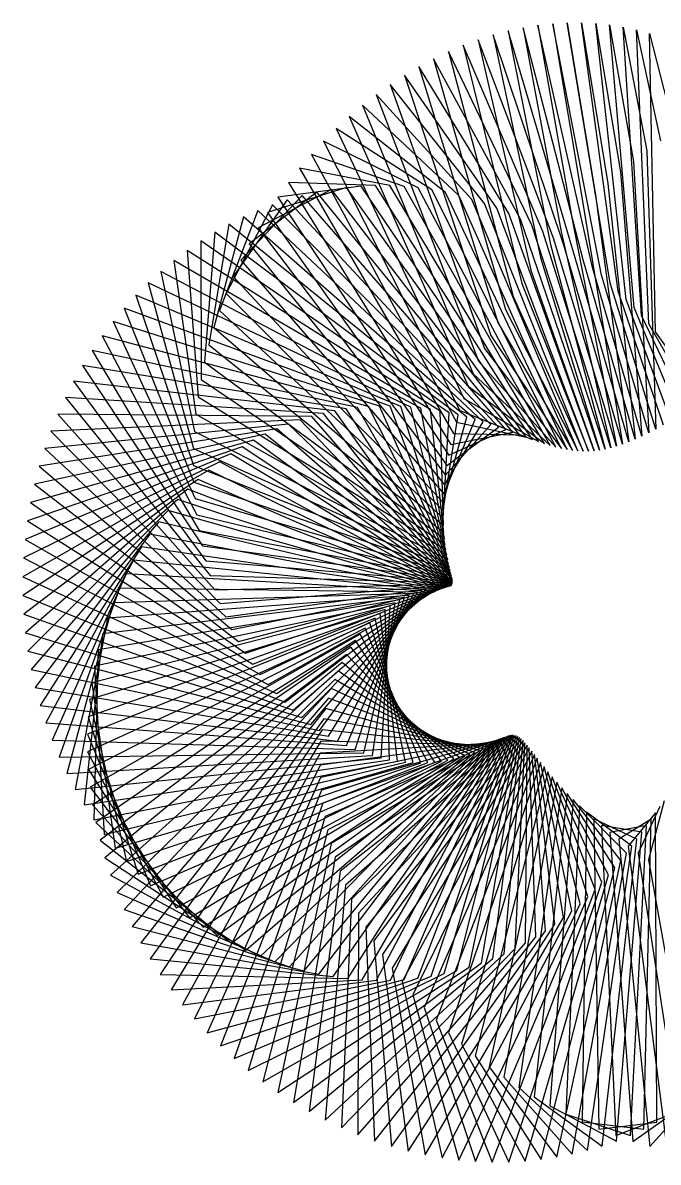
# Model space of a CAD drawing. Header units: metres. Extents: x -103 to 101, y -92 to 94.
# Drawn here: x -103.3 to 0.3, y -91.7 to 94.1 of the extents above; entities that cross this region are included whole.
import ezdxf

# ---------------------------------------------------------------- set-up
doc = ezdxf.new("R2010")
doc.units = ezdxf.units.M

msp = doc.modelspace()

# ---------------------------------------------------------------- linework, layer by layer
for p, q in [((-11.92, 55.48, -289.69), (-21.72, 93.32, -257.56)), ((-21.72, 93.32, -257.56), (-15.54, 60.03, -219.92)), ((-10.41, 54.23, -289.51), (-19.3, 93.72, -259.14)), ((-19.3, 93.72, -259.14), (-13.75, 62.06, -220.02)), ((-8.96, 52.96, -289.28), (-16.9, 93.98, -260.74)), ((-16.9, 93.98, -260.74), (-11.88, 64.06, -220.22)), ((-7.56, 51.66, -288.99), (-14.53, 94.12, -262.36)), ((-14.53, 94.12, -262.36), (-9.94, 66, -220.51)), ((-6.21, 50.35, -288.65), (-12.19, 94.13, -264)), ((-12.19, 94.13, -264), (-7.94, 67.9, -220.9)), ((-4.91, 49.03, -288.25), (-9.88, 94.02, -265.64)), ((-9.88, 94.02, -265.64), (-5.87, 69.75, -221.39)), ((-3.65, 47.7, -287.8), (-7.62, 93.78, -267.29)), ((-7.62, 93.78, -267.29), (-3.74, 71.53, -221.98)), ((-2.44, 46.37, -287.3), (-5.4, 93.43, -268.93)), ((-5.4, 93.43, -268.93), (-1.56, 73.25, -222.66)), ((-1.26, 45.05, -286.74), (-3.23, 92.96, -270.58)), ((-3.23, 92.96, -270.58), (0.68, 74.89, -223.44)), ((-16.78, 59.01, -289.91), (-29.04, 91.37, -252.98)), ((-29.04, 91.37, -252.98), (-20.45, 53.77, -220.19)), ((-15.11, 57.88, -289.89), (-26.6, 92.15, -254.48)), ((-26.6, 92.15, -254.48), (-18.9, 55.88, -220.01)), ((-13.49, 56.7, -289.81), (-24.16, 92.8, -256)), ((-24.16, 92.8, -256), (-17.26, 57.97, -219.92)), ((-0.13, 43.73, -286.13), (-1.12, 92.37, -272.21)), ((-1.12, 92.37, -272.21), (2.95, 76.46, -224.32)), ((-20.31, 61.14, -289.8), (-33.91, 89.43, -250.09)), ((-33.91, 89.43, -250.09), (-23.32, 49.51, -220.82)), ((-18.52, 60.1, -289.88), (-31.48, 90.46, -251.52)), ((-31.48, 90.46, -251.52), (-21.93, 51.64, -220.46)), ((-22.16, 62.12, -289.67), (-36.32, 88.27, -248.72)), ((-36.32, 88.27, -248.72), (-24.62, 47.38, -221.27)), ((-26.02, 63.88, -289.28), (-41.07, 85.59, -246.11)), ((-41.07, 85.59, -246.11), (-26.98, 43.13, -222.42)), ((-24.06, 63.04, -289.5), (-38.71, 86.99, -247.39)), ((-38.71, 86.99, -247.39), (-25.84, 45.25, -221.8)), ((-28.04, 64.65, -289.02), (-43.39, 84.07, -244.88)), ((-43.39, 84.07, -244.88), (-28.03, 41.02, -223.12)), ((-30.1, 65.34, -288.73), (-45.67, 82.43, -243.7)), ((-45.67, 82.43, -243.7), (-28.99, 38.94, -223.89)), ((-32.22, 65.96, -288.39), (-47.91, 80.69, -242.58)), ((-47.91, 80.69, -242.58), (-29.87, 36.88, -224.74)), ((-34.38, 66.47, -288.02), (-50.09, 78.83, -241.52)), ((-50.09, 78.83, -241.52), (-30.67, 34.85, -225.66)), ((-36.58, 66.9, -287.62), (-52.21, 76.87, -240.52)), ((-52.21, 76.87, -240.52), (-31.39, 32.86, -226.66)), ((-38.83, 67.23, -287.19), (-54.26, 74.81, -239.57)), ((-54.26, 74.81, -239.57), (-32.03, 30.91, -227.71)), ((-41.11, 67.46, -286.72), (-56.24, 72.66, -238.7)), ((-56.24, 72.66, -238.7), (-32.59, 29.01, -228.83)), ((-1.56, 73.25, -222.66), (-0.07, 27.86, -244.99)), ((-3.74, 71.53, -221.98), (-1.24, 27.28, -246.39)), ((-43.43, 67.58, -286.24), (-58.15, 70.42, -237.89)), ((-58.15, 70.42, -237.89), (-33.08, 27.16, -230.01)), ((-5.87, 69.75, -221.39), (-2.37, 26.74, -247.82)), ((-52.93, 66.97, -284.1), (-64.92, 60.68, -235.32)), ((-50.53, 67.29, -284.66), (-63.36, 63.22, -235.86)), ((-48.14, 67.5, -285.2), (-61.71, 65.7, -236.47)), ((-45.77, 67.6, -285.73), (-59.97, 68.1, -237.14)), ((-59.97, 68.1, -237.14), (-33.5, 25.37, -231.25)), ((-22.31, 26.96, -279.44), (-52.93, 66.97, -284.1)), ((-21.24, 26.57, -278.07), (-50.53, 67.29, -284.66)), ((-20.21, 26.19, -276.67), (-48.14, 67.5, -285.2)), ((-19.21, 25.83, -275.25), (-45.77, 67.6, -285.73)), ((-18.24, 25.51, -273.8), (-43.43, 67.58, -286.24)), ((-17.3, 25.21, -272.33), (-41.11, 67.46, -286.72)), ((-16.37, 24.95, -270.84), (-38.83, 67.23, -287.19)), ((-15.46, 24.72, -269.33), (-36.58, 66.9, -287.62)), ((-7.94, 67.9, -220.9), (-3.45, 26.25, -249.28)), ((-60.16, 65.27, -282.36), (-68.99, 52.73, -234.11)), ((-57.75, 65.96, -282.94), (-67.74, 55.43, -234.44)), ((-55.34, 66.52, -283.52), (-66.38, 58.08, -234.84)), ((-61.71, 65.7, -236.47), (-33.85, 23.63, -232.55)), ((-25.73, 28.21, -283.38), (-60.16, 65.27, -282.36)), ((-24.55, 27.79, -282.09), (-57.75, 65.96, -282.94)), ((-23.41, 27.37, -280.78), (-55.34, 66.52, -283.52)), ((-14.57, 24.54, -267.81), (-34.38, 66.47, -288.02)), ((-13.69, 24.4, -266.27), (-32.22, 65.96, -288.39)), ((-12.81, 24.31, -264.72), (-30.1, 65.34, -288.73)), ((-9.94, 66, -220.51), (-4.5, 25.82, -250.77)), ((-64.96, 63.53, -281.17), (-71.18, 47.22, -233.65)), ((-62.56, 64.46, -281.76), (-70.14, 49.99, -233.84)), ((-28.23, 29.04, -285.85), (-64.96, 63.53, -281.17)), ((-63.36, 63.22, -235.86), (-34.14, 21.95, -233.89)), ((-26.96, 28.63, -284.63), (-62.56, 64.46, -281.76)), ((-11.94, 24.27, -263.17), (-28.04, 64.65, -289.02)), ((-11.06, 24.27, -261.6), (-26.02, 63.88, -289.28)), ((-11.88, 64.06, -220.22), (-5.51, 25.43, -252.28)), ((-67.32, 62.47, -280.58), (-72.11, 44.42, -233.52)), ((-29.54, 29.44, -287.04), (-67.32, 62.47, -280.58)), ((-10.17, 24.33, -260.03), (-24.06, 63.04, -289.5)), ((-9.28, 24.44, -258.46), (-22.16, 62.12, -289.67)), ((-13.75, 62.06, -220.02), (-6.49, 25.11, -253.8)), ((-71.98, 59.99, -279.41), (-73.63, 38.77, -233.47)), ((-69.67, 61.29, -279.99), (-72.92, 41.6, -233.46)), ((-32.31, 30.19, -289.32), (-71.98, 59.99, -279.41)), ((-30.9, 29.83, -288.19), (-69.67, 61.29, -279.99)), ((-64.92, 60.68, -235.32), (-34.36, 20.34, -235.28)), ((-8.37, 24.61, -256.91), (-20.31, 61.14, -289.8)), ((-7.44, 24.83, -255.35), (-18.52, 60.1, -289.88)), ((-15.54, 60.03, -219.92), (-7.44, 24.83, -255.35)), ((-33.76, 30.52, -290.41), (-74.25, 58.57, -278.83)), ((-74.25, 58.57, -278.83), (-74.21, 35.94, -233.54)), ((-66.38, 58.08, -234.84), (-34.53, 18.79, -236.72)), ((-17.26, 57.97, -219.92), (-8.37, 24.61, -256.91)), ((-6.49, 25.11, -253.8), (-16.78, 59.01, -289.91)), ((-5.51, 25.43, -252.28), (-15.11, 57.88, -289.89)), ((-35.26, 30.82, -291.47), (-76.48, 57.02, -278.26)), ((-76.48, 57.02, -278.26), (-74.69, 33.11, -233.67)), ((-18.9, 55.88, -220.01), (-9.28, 24.44, -258.46)), ((-4.5, 25.82, -250.77), (-13.49, 56.7, -289.81)), ((-36.8, 31.08, -292.5), (-78.65, 55.36, -277.71)), ((-78.65, 55.36, -277.71), (-75.05, 30.29, -233.87)), ((-67.74, 55.43, -234.44), (-34.66, 17.31, -238.19)), ((-3.45, 26.25, -249.28), (-11.92, 55.48, -289.69)), ((-2.37, 26.74, -247.82), (-10.41, 54.23, -289.51)), ((-38.39, 31.3, -293.5), (-80.77, 53.59, -277.17)), ((-80.77, 53.59, -277.17), (-75.3, 27.48, -234.14)), ((-68.99, 52.73, -234.11), (-34.73, 15.91, -239.71)), ((-20.45, 53.77, -220.19), (-10.17, 24.33, -260.03)), ((-1.24, 27.28, -246.39), (-8.96, 52.96, -289.28)), ((-40.02, 31.46, -294.46), (-82.83, 51.7, -276.64)), ((-82.83, 51.7, -276.64), (-75.44, 24.69, -234.46)), ((-21.93, 51.64, -220.46), (-11.06, 24.27, -261.6)), ((-0.07, 27.86, -244.99), (-7.56, 51.66, -288.99)), ((1.15, 28.49, -243.63), (-6.21, 50.35, -288.65)), ((-41.68, 31.57, -295.4), (-84.82, 49.71, -276.13)), ((-84.82, 49.71, -276.13), (-75.46, 21.94, -234.84)), ((-70.14, 49.99, -233.84), (-34.76, 14.58, -241.26)), ((-23.32, 49.51, -220.82), (-11.94, 24.27, -263.17)), ((2.42, 29.16, -242.31), (-4.91, 49.03, -288.25)), ((-43.39, 31.63, -296.31), (-86.73, 47.61, -275.63)), ((-86.73, 47.61, -275.63), (-75.38, 19.22, -235.28)), ((-71.18, 47.22, -233.65), (-34.75, 13.32, -242.85)), ((-24.62, 47.38, -221.27), (-12.81, 24.31, -264.72)), ((3.75, 29.88, -241.04), (-3.65, 47.7, -287.8)), ((-45.14, 31.61, -297.18), (-88.56, 45.4, -275.16)), ((-88.56, 45.4, -275.16), (-75.19, 16.54, -235.77)), ((-25.84, 45.25, -221.8), (-13.69, 24.4, -266.27)), ((5.13, 30.63, -239.83), (-2.44, 46.37, -287.3)), ((6.56, 31.41, -238.66), (-1.26, 45.05, -286.74)), ((-46.91, 31.53, -298.03), (-90.31, 43.1, -274.71)), ((-90.31, 43.1, -274.71), (-74.89, 13.91, -236.32)), ((-72.11, 44.42, -233.52), (-34.71, 12.14, -244.46)), ((-26.98, 43.13, -222.42), (-14.57, 24.54, -267.81)), ((8.06, 32.23, -237.55), (-0.13, 43.73, -286.13)), ((-72.92, 41.6, -233.46), (-34.63, 11.03, -246.11)), ((-28.03, 41.02, -223.12), (-15.46, 24.72, -269.33)), ((-48.72, 31.38, -298.86), (-91.96, 40.71, -274.27)), ((-91.96, 40.71, -274.27), (-74.5, 11.33, -236.93)), ((-50.55, 31.15, -299.65), (-93.52, 38.23, -273.87)), ((-93.52, 38.23, -273.87), (-74, 8.81, -237.58)), ((-73.63, 38.77, -233.47), (-34.54, 10, -247.77)), ((-28.99, 38.94, -223.89), (-16.37, 24.95, -270.84)), ((-52.41, 30.83, -300.42), (-94.98, 35.66, -273.48)), ((-94.98, 35.66, -273.48), (-73.41, 6.36, -238.28)), ((-74.21, 35.94, -233.54), (-34.43, 9.04, -249.46)), ((-29.87, 36.88, -224.74), (-17.3, 25.21, -272.33)), ((-30.67, 34.85, -225.66), (-18.24, 25.51, -273.8)), ((-54.28, 30.43, -301.17), (-96.33, 33.02, -273.12)), ((-96.33, 33.02, -273.12), (-72.73, 3.97, -239.03)), ((-74.69, 33.11, -233.67), (-34.3, 8.16, -251.17)), ((-34.01, 6.61, -254.64), (-45.14, 31.61, -297.18)), ((-34.16, 7.35, -252.9), (-43.39, 31.63, -296.31)), ((-31.39, 32.86, -226.66), (-19.21, 25.83, -275.25)), ((-56.17, 29.94, -301.89), (-97.57, 30.31, -272.78)), ((-97.57, 30.31, -272.78), (-71.96, 1.66, -239.82)), ((-75.05, 30.29, -233.87), (-34.16, 7.35, -252.9)), ((-33.31, 3.58, -265.26), (-56.17, 29.94, -301.89)), ((-33.39, 3.93, -263.48), (-54.28, 30.43, -301.17)), ((-33.49, 4.34, -261.7), (-52.41, 30.83, -300.42)), ((-33.6, 4.82, -259.92), (-50.55, 31.15, -299.65)), ((-33.73, 5.35, -258.15), (-48.72, 31.38, -298.86)), ((-33.87, 5.95, -256.39), (-46.91, 31.53, -298.03)), ((-34.3, 8.16, -251.17), (-41.68, 31.57, -295.4)), ((-34.43, 9.04, -249.46), (-40.02, 31.46, -294.46)), ((-34.54, 10, -247.77), (-38.39, 31.3, -293.5)), ((-34.63, 11.03, -246.11), (-36.8, 31.08, -292.5)), ((-34.71, 12.14, -244.46), (-35.26, 30.82, -291.47)), ((-34.76, 14.58, -241.26), (-32.31, 30.19, -289.32)), ((-34.75, 13.32, -242.85), (-33.76, 30.52, -290.41)), ((-34.73, 15.91, -239.71), (-30.9, 29.83, -288.19)), ((-32.03, 30.91, -227.71), (-20.21, 26.19, -276.67)), ((-61.87, 27.91, -303.93), (-100.59, 21.82, -271.92)), ((-59.96, 28.68, -303.27), (-99.7, 24.7, -272.18)), ((-58.06, 29.36, -302.59), (-98.69, 27.54, -272.47)), ((-33.23, 2.8, -270.62), (-61.87, 27.91, -303.93)), ((-33.23, 3.02, -268.84), (-59.96, 28.68, -303.27)), ((-33.25, 3.27, -267.05), (-58.06, 29.36, -302.59)), ((-34.66, 17.31, -238.19), (-29.54, 29.44, -287.04)), ((-34.53, 18.79, -236.72), (-28.23, 29.04, -285.85)), ((-34.36, 20.34, -235.28), (-26.96, 28.63, -284.63)), ((-34.14, 21.95, -233.89), (-25.73, 28.21, -283.38)), ((-32.59, 29.01, -228.83), (-21.24, 26.57, -278.07)), ((-65.64, 26.07, -305.18), (-102, 15.91, -271.47)), ((-63.76, 27.04, -304.56), (-101.36, 18.88, -271.68)), ((-98.69, 27.54, -272.47), (-71.11, -0.58, -240.66)), ((-75.3, 27.48, -234.14), (-34.01, 6.61, -254.64)), ((-33.35, 2.49, -274.19), (-65.64, 26.07, -305.18)), ((-33.27, 2.63, -272.41), (-63.76, 27.04, -304.56)), ((-33.85, 23.63, -232.55), (-24.55, 27.79, -282.09)), ((-33.5, 25.37, -231.25), (-23.41, 27.37, -280.78)), ((-33.08, 27.16, -230.01), (-22.31, 26.96, -279.44)), ((-67.5, 24.99, -305.78), (-102.51, 12.91, -271.28)), ((-99.7, 24.7, -272.18), (-70.19, -2.73, -241.54)), ((-75.44, 24.69, -234.46), (-33.87, 5.95, -256.39)), ((-33.47, 2.38, -275.96), (-67.5, 24.99, -305.78)), ((-71.16, 22.54, -306.93), (-103.14, 6.85, -270.97)), ((-69.34, 23.82, -306.37), (-102.89, 9.89, -271.11)), ((-33.82, 2.24, -279.49), (-71.16, 22.54, -306.93)), ((-33.62, 2.3, -277.73), (-69.34, 23.82, -306.37)), ((-72.93, 21.16, -307.48), (-103.26, 3.8, -270.86)), ((-100.59, 21.82, -271.92), (-69.19, -4.8, -242.46)), ((-75.46, 21.94, -234.84), (-33.73, 5.35, -258.15)), ((-34.06, 2.18, -281.25), (-72.93, 21.16, -307.48)), ((-74.67, 19.67, -308.02), (-103.25, 0.75, -270.77)), ((-101.36, 18.88, -271.68), (-68.12, -6.78, -243.41)), ((-75.38, 19.22, -235.28), (-33.6, 4.82, -259.92)), ((-34.35, 2.14, -283), (-74.67, 19.67, -308.02)), ((-76.36, 18.08, -308.53), (-103.11, -2.3, -270.69)), ((-34.68, 2.11, -284.74), (-76.36, 18.08, -308.53)), ((-78.01, 16.39, -309.04), (-102.83, -5.33, -270.64)), ((-102, 15.91, -271.47), (-66.98, -8.67, -244.41)), ((-35.05, 2.07, -286.48), (-78.01, 16.39, -309.04)), ((-75.19, 16.54, -235.77), (-33.49, 4.34, -261.7)), ((-79.59, 14.6, -309.53), (-102.43, -8.35, -270.62)), ((-35.47, 2.02, -288.2), (-79.59, 14.6, -309.53)), ((-74.89, 13.91, -236.32), (-33.39, 3.93, -263.48)), ((-102.51, 12.91, -271.28), (-65.79, -10.46, -245.43)), ((-81.1, 12.72, -310), (-101.89, -11.33, -270.61)), ((-35.93, 1.96, -289.91), (-81.1, 12.72, -310)), ((-74.5, 11.33, -236.93), (-33.31, 3.58, -265.26)), ((-102.89, 9.89, -271.11), (-64.56, -12.16, -246.49)), ((-82.55, 10.74, -310.47), (-101.23, -14.29, -270.62)), ((-36.44, 1.88, -291.62), (-82.55, 10.74, -310.47)), ((-83.92, 8.67, -310.91), (-100.44, -17.2, -270.65)), ((-36.99, 1.78, -293.31), (-83.92, 8.67, -310.91)), ((-74, 8.81, -237.58), (-33.25, 3.27, -267.05)), ((-103.14, 6.85, -270.97), (-63.27, -13.77, -247.58)), ((-85.21, 6.5, -311.35), (-99.53, -20.06, -270.7)), ((-37.58, 1.65, -295), (-85.21, 6.5, -311.35)), ((-73.41, 6.36, -238.28), (-33.23, 3.02, -268.84)), ((-103.26, 3.8, -270.86), (-61.94, -15.27, -248.71)), ((-86.41, 4.26, -311.77), (-98.5, -22.87, -270.76)), ((-38.2, 1.49, -296.68), (-86.41, 4.26, -311.77)), ((-72.73, 3.97, -239.03), (-33.23, 2.8, -270.62)), ((-87.53, 1.93, -312.18), (-97.35, -25.61, -270.84)), ((-38.86, 1.29, -298.34), (-87.53, 1.93, -312.18)), ((-71.96, 1.66, -239.82), (-33.27, 2.63, -272.41)), ((-71.11, -0.58, -240.66), (-33.35, 2.49, -274.19)), ((-70.19, -2.73, -241.54), (-33.47, 2.38, -275.96)), ((-69.19, -4.8, -242.46), (-33.62, 2.3, -277.73)), ((-68.12, -6.78, -243.41), (-33.82, 2.24, -279.49)), ((-66.98, -8.67, -244.41), (-34.06, 2.18, -281.25)), ((-65.79, -10.46, -245.43), (-34.35, 2.14, -283)), ((-64.56, -12.16, -246.49), (-34.68, 2.11, -284.74)), ((-63.27, -13.77, -247.58), (-35.05, 2.07, -286.48)), ((-61.94, -15.27, -248.71), (-35.47, 2.02, -288.2)), ((-60.57, -16.67, -249.85), (-35.93, 1.96, -289.91)), ((-59.18, -17.98, -251.03), (-36.44, 1.88, -291.62)), ((-103.25, 0.75, -270.77), (-60.57, -16.67, -249.85)), ((-41.81, 0.01, -304.9), (-90.97, -8.11, -313.65)), ((-41.03, 0.41, -303.27), (-90.27, -5.5, -313.31)), ((-40.28, 0.75, -301.64), (-89.46, -2.95, -312.94)), ((-39.56, 1.04, -300), (-88.54, -0.48, -312.57)), ((-57.77, -19.18, -252.23), (-36.99, 1.78, -293.31)), ((-56.33, -20.29, -253.46), (-37.58, 1.65, -295)), ((-54.89, -21.3, -254.71), (-38.2, 1.49, -296.68)), ((-53.43, -22.21, -255.98), (-38.86, 1.29, -298.34)), ((-51.98, -23.03, -257.27), (-39.56, 1.04, -300)), ((-50.53, -23.75, -258.59), (-40.28, 0.75, -301.64)), ((-49.09, -24.38, -259.92), (-41.03, 0.41, -303.27)), ((-47.66, -24.92, -261.27), (-41.81, 0.01, -304.9)), ((-88.54, -0.48, -312.57), (-96.09, -28.29, -270.94)), ((-44.22, -1.56, -309.68), (-92.39, -16.25, -314.59)), ((-43.4, -0.97, -308.1), (-92.03, -13.49, -314.29)), ((-42.6, -0.45, -306.5), (-91.56, -10.77, -313.98)), ((-46.25, -25.38, -262.64), (-42.6, -0.45, -306.5)), ((-44.87, -25.76, -264.03), (-43.4, -0.97, -308.1)), ((-43.51, -26.06, -265.43), (-44.22, -1.56, -309.68)), ((-103.11, -2.3, -270.69), (-59.18, -17.98, -251.03)), ((-89.46, -2.95, -312.94), (-94.72, -30.89, -271.05)), ((-45.86, -2.94, -312.81), (-92.73, -21.89, -315.12)), ((-45.04, -2.21, -311.25), (-92.62, -19.06, -314.86)), ((-40.88, -26.43, -268.29), (-45.86, -2.94, -312.81)), ((-42.18, -26.28, -266.85), (-45.04, -2.21, -311.25)), ((-102.83, -5.33, -270.64), (-57.77, -19.18, -252.23)), ((-90.27, -5.5, -313.31), (-93.24, -33.42, -271.18)), ((-46.68, -3.74, -314.36), (-92.71, -24.75, -315.36)), ((-47.49, -4.62, -315.88), (-92.56, -27.62, -315.58)), ((-38.41, -26.55, -271.21), (-47.49, -4.62, -315.88)), ((-39.63, -26.52, -269.74), (-46.68, -3.74, -314.36)), ((-48.28, -5.57, -317.4), (-92.28, -30.52, -315.77)), ((-49.05, -6.61, -318.9), (-91.88, -33.41, -315.94)), ((-36.12, -26.43, -274.19), (-49.05, -6.61, -318.9)), ((-37.24, -26.52, -272.69), (-48.28, -5.57, -317.4)), ((-102.43, -8.35, -270.62), (-56.33, -20.29, -253.46)), ((-90.97, -8.11, -313.65), (-91.67, -35.86, -271.31)), ((-49.8, -7.72, -320.38), (-91.34, -36.3, -316.09)), ((-50.52, -8.91, -321.84), (-90.68, -39.19, -316.21)), ((-34.01, -26.14, -277.23), (-50.52, -8.91, -321.84)), ((-35.04, -26.31, -275.71), (-49.8, -7.72, -320.38)), ((-91.56, -10.77, -313.98), (-89.99, -38.22, -271.46)), ((-51.2, -10.18, -323.28), (-89.88, -42.06, -316.31)), ((-33.03, -25.93, -278.78), (-51.2, -10.18, -323.28)), ((-101.89, -11.33, -270.61), (-54.89, -21.3, -254.71)), ((-51.84, -11.53, -324.71), (-88.96, -44.9, -316.38)), ((-52.43, -12.95, -326.11), (-87.91, -47.71, -316.42)), ((-31.23, -25.44, -281.91), (-52.43, -12.95, -326.11)), ((-32.1, -25.7, -280.34), (-51.84, -11.53, -324.71)), ((-101.23, -14.29, -270.62), (-53.43, -22.21, -255.98)), ((-92.03, -13.49, -314.29), (-88.23, -40.47, -271.62)), ((-52.96, -14.46, -327.49), (-86.74, -50.49, -316.43)), ((-30.4, -25.16, -283.5), (-52.96, -14.46, -327.49)), ((-92.39, -16.25, -314.59), (-86.38, -42.63, -271.79)), ((-53.44, -16.03, -328.85), (-85.44, -53.23, -316.42)), ((-29.63, -24.87, -285.1), (-53.44, -16.03, -328.85)), ((-100.44, -17.2, -270.65), (-51.98, -23.03, -257.27)), ((-53.86, -17.69, -330.18), (-84.03, -55.91, -316.37)), ((-28.91, -24.56, -286.71), (-53.86, -17.69, -330.18)), ((-99.53, -20.06, -270.7), (-50.53, -23.75, -258.59)), ((-92.62, -19.06, -314.86), (-84.46, -44.69, -271.98)), ((-54.21, -19.4, -331.48), (-82.49, -58.53, -316.3)), ((-28.23, -24.26, -288.34), (-54.21, -19.4, -331.48)), ((-92.73, -21.89, -315.12), (-82.46, -46.64, -272.17)), ((-54.48, -21.19, -332.76), (-80.85, -61.09, -316.19)), ((-27.61, -23.95, -289.99), (-54.48, -21.19, -332.76)), ((-24.38, -22.29, -301.86), (-54.01, -35.31, -340.75)), ((-24.05, -22.17, -303.6), (-53.55, -37.5, -341.73)), ((-23.74, -22.1, -305.35), (-53, -39.72, -342.67)), ((-23.44, -22.06, -307.1), (-52.33, -41.96, -343.56)), ((-23.16, -22.08, -308.87), (-51.56, -44.22, -344.4)), ((-22.88, -22.14, -310.64), (-50.67, -46.5, -345.19)), ((-22.6, -22.26, -312.41), (-49.68, -48.78, -345.92)), ((-43.35, -62, -276.89), (-24.38, -22.29, -301.86)), ((-41.09, -61.88, -277.28), (-24.05, -22.17, -303.6)), ((-38.87, -61.65, -277.68), (-23.74, -22.1, -305.35)), ((-36.71, -61.34, -278.11), (-23.44, -22.06, -307.1)), ((-34.58, -60.93, -278.55), (-23.16, -22.08, -308.87)), ((-32.51, -60.43, -279.01), (-22.88, -22.14, -310.64)), ((-30.5, -59.86, -279.5), (-22.6, -22.26, -312.41)), ((-98.5, -22.87, -270.76), (-49.09, -24.38, -259.92)), ((-54.68, -23.04, -334), (-79.09, -63.58, -316.05)), ((-59.82, -59.8, -274.58), (-27.61, -23.95, -289.99)), ((-57.43, -60.46, -274.88), (-27.03, -23.66, -291.65)), ((-55.04, -61, -275.18), (-26.49, -23.37, -293.32)), ((-26, -23.1, -295), (-54.82, -26.93, -336.4)), ((-26.49, -23.37, -293.32), (-54.79, -24.96, -335.22)), ((-25.55, -22.86, -296.7), (-54.76, -28.96, -337.55)), ((-27.03, -23.66, -291.65), (-54.68, -23.04, -334)), ((-25.13, -22.64, -298.41), (-54.61, -31.03, -338.65)), ((-24.74, -22.45, -300.13), (-54.36, -33.15, -339.72)), ((-52.66, -61.42, -275.5), (-26, -23.1, -295)), ((-50.3, -61.73, -275.83), (-25.55, -22.86, -296.7)), ((-22.33, -22.43, -314.19), (-48.58, -51.05, -346.6)), ((-47.95, -61.93, -276.17), (-25.13, -22.64, -298.41)), ((-22.04, -22.65, -315.96), (-47.37, -53.33, -347.22)), ((-21.74, -22.93, -317.74), (-46.05, -55.59, -347.78)), ((-45.64, -62.02, -276.52), (-24.74, -22.45, -300.13)), ((-21.43, -23.27, -319.51), (-44.62, -57.83, -348.28)), ((-21.09, -23.66, -321.28), (-43.08, -60.04, -348.72)), ((-20.73, -24.12, -323.04), (-41.44, -62.23, -349.09)), ((-28.53, -59.2, -280.01), (-22.33, -22.43, -314.19)), ((-26.64, -58.48, -280.54), (-22.04, -22.65, -315.96)), ((-24.8, -57.68, -281.1), (-21.74, -22.93, -317.74)), ((-23.02, -56.82, -281.69), (-21.43, -23.27, -319.51)), ((-21.32, -55.91, -282.3), (-21.09, -23.66, -321.28)), ((-19.67, -54.95, -282.94), (-20.73, -24.12, -323.04)), ((-97.35, -25.61, -270.84), (-47.66, -24.92, -261.27)), ((-96.09, -28.29, -270.94), (-46.25, -25.38, -262.64)), ((-94.72, -30.89, -271.05), (-44.87, -25.76, -264.03)), ((-92.71, -24.75, -315.36), (-80.39, -48.48, -272.37)), ((-54.79, -24.96, -335.22), (-77.23, -66, -315.87)), ((-76.08, -51.83, -272.8), (-33.03, -25.93, -278.78)), ((-73.86, -53.33, -273.03), (-32.1, -25.7, -280.34)), ((-71.58, -54.71, -273.27), (-31.23, -25.44, -281.91)), ((-69.27, -55.97, -273.51), (-30.4, -25.16, -283.5)), ((-66.94, -57.1, -273.76), (-29.63, -24.87, -285.1)), ((-64.58, -58.12, -274.03), (-28.91, -24.56, -286.71)), ((-62.2, -59.02, -274.3), (-28.23, -24.26, -288.34)), ((-20.33, -24.63, -324.79), (-39.69, -64.37, -349.4)), ((-19.89, -25.19, -326.53), (-37.85, -66.47, -349.63)), ((-19.42, -25.81, -328.25), (-35.91, -68.53, -349.8)), ((-18.09, -53.93, -283.62), (-20.33, -24.63, -324.79)), ((-16.58, -52.88, -284.32), (-19.89, -25.19, -326.53)), ((-15.14, -51.8, -285.06), (-19.42, -25.81, -328.25)), ((-93.24, -33.42, -271.18), (-43.51, -26.06, -265.43)), ((-92.56, -27.62, -315.58), (-78.27, -50.21, -272.58)), ((-91.67, -35.86, -271.31), (-42.18, -26.28, -266.85)), ((-89.99, -38.22, -271.46), (-40.88, -26.43, -268.29)), ((-88.23, -40.47, -271.62), (-39.63, -26.52, -269.74)), ((-86.38, -42.63, -271.79), (-38.41, -26.55, -271.21)), ((-84.46, -44.69, -271.98), (-37.24, -26.52, -272.69)), ((-82.46, -46.64, -272.17), (-36.12, -26.43, -274.19)), ((-80.39, -48.48, -272.37), (-35.04, -26.31, -275.71)), ((-78.27, -50.21, -272.58), (-34.01, -26.14, -277.23)), ((-54.82, -26.93, -336.4), (-75.27, -68.33, -315.66)), ((-18.89, -26.49, -329.96), (-33.87, -70.52, -349.89)), ((-18.32, -27.22, -331.65), (-31.74, -72.46, -349.91)), ((-13.76, -50.68, -285.83), (-18.89, -26.49, -329.96)), ((-12.44, -49.54, -286.64), (-18.32, -27.22, -331.65)), ((-54.76, -28.96, -337.55), (-73.21, -70.58, -315.42)), ((-17.69, -28, -333.32), (-29.53, -74.32, -349.86)), ((-16.99, -28.82, -334.96), (-27.24, -76.13, -349.73)), ((-16.24, -29.69, -336.57), (-24.87, -77.84, -349.53)), ((-11.19, -48.38, -287.48), (-17.69, -28, -333.32)), ((-10, -47.21, -288.35), (-16.99, -28.82, -334.96)), ((-8.87, -46.03, -289.26), (-16.24, -29.69, -336.57)), ((-92.28, -30.52, -315.77), (-76.08, -51.83, -272.8)), ((-54.61, -31.03, -338.65), (-71.07, -72.73, -315.15)), ((-15.42, -30.61, -338.15), (-22.43, -79.48, -349.26)), ((-14.53, -31.56, -339.7), (-19.93, -81.03, -348.91)), ((-7.8, -44.84, -290.21), (-15.42, -30.61, -338.15)), ((-6.78, -43.66, -291.19), (-14.53, -31.56, -339.7)), ((-91.88, -33.41, -315.94), (-73.86, -53.33, -273.03)), ((-54.36, -33.15, -339.72), (-68.83, -74.79, -314.83)), ((-13.57, -32.55, -341.21), (-17.36, -82.49, -348.48)), ((-5.81, -42.48, -292.21), (-13.57, -32.55, -341.21)), ((1.25, -32.73, -302.95), (-1.28, -42.39, -352.55)), ((-12.53, -33.57, -342.67), (-14.75, -83.85, -347.98)), ((-4.89, -41.31, -293.27), (-12.53, -33.57, -342.67)), ((-11.41, -34.62, -344.1), (-12.08, -85.12, -347.4)), ((-4.01, -40.15, -294.36), (-11.41, -34.62, -344.1)), ((-0.14, -34.7, -300.34), (-4.59, -40.15, -350.44)), ((0.56, -33.69, -301.63), (-2.98, -41.27, -351.52)), ((0.07, -85.18, -297.02), (-0.14, -34.7, -300.34)), ((-91.34, -36.3, -316.09), (-71.58, -54.71, -273.27)), ((-54.01, -35.31, -340.75), (-66.52, -76.74, -314.49)), ((-3.17, -39.01, -295.49), (-10.21, -35.7, -345.48)), ((-10.21, -35.7, -345.48), (-9.37, -86.29, -346.74)), ((-2.37, -37.89, -296.65), (-8.93, -36.79, -346.8)), ((-8.93, -36.79, -346.8), (-6.63, -87.35, -346.01)), ((-1.6, -36.8, -297.85), (-7.57, -37.9, -348.07)), ((-0.86, -35.73, -299.08), (-6.12, -39.02, -349.28)), ((-4.24, -87.32, -298.57), (-1.6, -36.8, -297.85)), ((-2.05, -86.3, -297.79), (-0.86, -35.73, -299.08)), ((-53.55, -37.5, -341.73), (-64.14, -78.58, -314.12)), ((-8.85, -89.07, -300.16), (-3.17, -39.01, -295.49)), ((-7.57, -37.9, -348.07), (-3.86, -88.3, -345.21)), ((-6.51, -88.24, -299.37), (-2.37, -37.89, -296.65)), ((-6.12, -39.02, -349.28), (-1.07, -89.14, -344.33)), ((-90.68, -39.19, -316.21), (-69.27, -55.97, -273.51)), ((-53, -39.72, -342.67), (-61.68, -80.32, -313.7)), ((-11.25, -89.79, -300.97), (-4.01, -40.15, -294.36)), ((-4.59, -40.15, -350.44), (1.73, -89.87, -343.38)), ((-89.88, -42.06, -316.31), (-66.94, -57.1, -273.76)), ((-52.33, -41.96, -343.56), (-59.17, -81.94, -313.26)), ((-16.23, -90.89, -302.58), (-5.81, -42.48, -292.21)), ((-13.71, -90.39, -301.77), (-4.89, -41.31, -293.27)), ((-2.98, -41.27, -351.52), (4.54, -90.48, -342.37)), ((-1.28, -42.39, -352.55), (7.35, -90.98, -341.28)), ((-51.56, -44.22, -344.4), (-56.61, -83.44, -312.79)), ((-18.8, -91.27, -303.37), (-6.78, -43.66, -291.19)), ((-88.96, -44.9, -316.38), (-64.58, -58.12, -274.03)), ((-24.06, -91.67, -304.95), (-8.87, -46.03, -289.26)), ((-21.41, -91.53, -304.17), (-7.8, -44.84, -290.21)), ((-87.91, -47.71, -316.42), (-62.2, -59.02, -274.3)), ((-50.67, -46.5, -345.19), (-53.99, -84.83, -312.28)), ((-26.75, -91.69, -305.72), (-10, -47.21, -288.35)), ((-49.68, -48.78, -345.92), (-51.34, -86.09, -311.74)), ((-32.19, -91.34, -307.21), (-12.44, -49.54, -286.64)), ((-29.46, -91.58, -306.47), (-11.19, -48.38, -287.48)), ((-86.74, -50.49, -316.43), (-59.82, -59.8, -274.58)), ((-48.58, -51.05, -346.6), (-48.65, -87.22, -311.17)), ((-37.69, -90.48, -308.63), (-15.14, -51.8, -285.06)), ((-34.94, -90.98, -307.93), (-13.76, -50.68, -285.83)), ((-85.44, -53.23, -316.42), (-57.43, -60.46, -274.88)), ((-47.37, -53.33, -347.22), (-45.93, -88.23, -310.58)), ((-40.45, -89.86, -309.3), (-16.58, -52.88, -284.32)), ((-46.05, -55.59, -347.78), (-43.2, -89.11, -309.95)), ((-45.93, -88.23, -310.58), (-19.67, -54.95, -282.94)), ((-43.2, -89.11, -309.95), (-18.09, -53.93, -283.62)), ((-84.03, -55.91, -316.37), (-55.04, -61, -275.18)), ((-51.34, -86.09, -311.74), (-23.02, -56.82, -281.69)), ((-48.65, -87.22, -311.17), (-21.32, -55.91, -282.3)), ((-82.49, -58.53, -316.3), (-52.66, -61.42, -275.5)), ((-59.17, -81.94, -313.26), (-28.53, -59.2, -280.01)), ((-56.61, -83.44, -312.79), (-26.64, -58.48, -280.54)), ((-53.99, -84.83, -312.28), (-24.8, -57.68, -281.1)), ((-44.62, -57.83, -348.28), (-40.45, -89.86, -309.3)), ((-80.85, -61.09, -316.19), (-50.3, -61.73, -275.83)), ((-66.52, -76.74, -314.49), (-34.58, -60.93, -278.55)), ((-64.14, -78.58, -314.12), (-32.51, -60.43, -279.01)), ((-61.68, -80.32, -313.7), (-30.5, -59.86, -279.5)), ((-43.08, -60.04, -348.72), (-37.69, -90.48, -308.63)), ((-79.09, -63.58, -316.05), (-47.95, -61.93, -276.17)), ((-77.23, -66, -315.87), (-45.64, -62.02, -276.52)), ((-75.27, -68.33, -315.66), (-43.35, -62, -276.89)), ((-73.21, -70.58, -315.42), (-41.09, -61.88, -277.28)), ((-71.07, -72.73, -315.15), (-38.87, -61.65, -277.68)), ((-68.83, -74.79, -314.83), (-36.71, -61.34, -278.11)), ((-41.44, -62.23, -349.09), (-34.94, -90.98, -307.93)), ((-39.69, -64.37, -349.4), (-32.19, -91.34, -307.21)), ((-37.85, -66.47, -349.63), (-29.46, -91.58, -306.47)), ((-35.91, -68.53, -349.8), (-26.75, -91.69, -305.72)), ((-33.87, -70.52, -349.89), (-24.06, -91.67, -304.95)), ((-31.74, -72.46, -349.91), (-21.41, -91.53, -304.17)), ((-29.53, -74.32, -349.86), (-18.8, -91.27, -303.37)), ((-27.24, -76.13, -349.73), (-16.23, -90.89, -302.58)), ((-24.87, -77.84, -349.53), (-13.71, -90.39, -301.77)), ((-22.43, -79.48, -349.26), (-11.25, -89.79, -300.97)), ((-19.93, -81.03, -348.91), (-8.85, -89.07, -300.16)), ((-1.07, -89.14, -344.33), (5.95, -81.32, -294.81)), ((-17.36, -82.49, -348.48), (-6.51, -88.24, -299.37)), ((-3.86, -88.3, -345.21), (4.07, -82.69, -295.53)), ((-14.75, -83.85, -347.98), (-4.24, -87.32, -298.57)), ((-12.08, -85.12, -347.4), (-2.05, -86.3, -297.79)), ((-9.37, -86.29, -346.74), (0.07, -85.18, -297.02)), ((-6.63, -87.35, -346.01), (2.12, -83.97, -296.26))]:
    msp.add_line(p, q)

doc.saveas('drawing.dxf')
